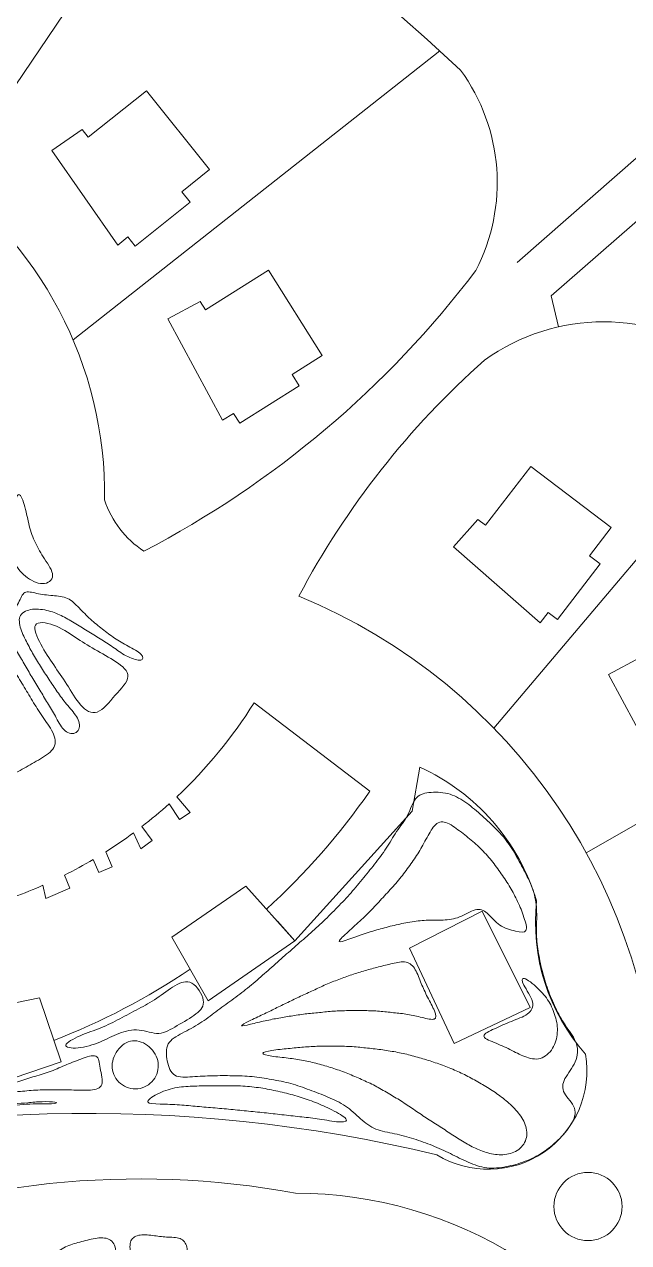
# Model space of a CAD drawing. Header units: inches. Extents: x 36 to 79.2, y 17.3 to 55.9.
# Drawn here: x 56.56 to 64.77, y 30.96 to 47.51 of the extents above; entities that cross this region are included whole.
import ezdxf

# ---------------------------------------------------------------- set-up
doc = ezdxf.new("R2010")
doc.units = ezdxf.units.IN
for name, color, linetype, lineweight in [('01_ORIGINAL_CAD', 7, 'CONTINUOUS', 20), ('02_APPROVED_PDF_OUTLINES', 7, 'CONTINUOUS', 15), ('04_APPROVED_PERIMETER', 7, 'CONTINUOUS', 15), ('10_EXTENSION_MASSES', 7, 'CONTINUOUS', 15)]:
    doc.layers.add(name, color=color, linetype=linetype, lineweight=lineweight)

msp = doc.modelspace()

# ---------------------------------------------------------------- linework, layer by layer
at = {"layer": '01_ORIGINAL_CAD'}
for points in [[(63.257, 44.272), (68.329, 48.719), (68.329, 49.231), (68.73, 49.6), (69.33, 49.6), (71.442, 51.512), (71.442, 50.696), (69.711, 49.177), (69.725, 48.651), (69.304, 48.218), (68.761, 48.218), (63.72, 43.82), (63.817, 43.397)], [(55.552, 45.371), (58.647, 49.945)], [(62.206, 47.145), (57.223, 43.22)], [(66.604, 42.276), (62.941, 37.945)], [(69.006, 38.995), (64.196, 36.253)], [(58.528, 36.918), (58.67, 36.704), (58.814, 36.799), (58.632, 37.014)], [(58.043, 36.524), (58.141, 36.305), (58.295, 36.419), (58.155, 36.608)], [(57.496, 36.162), (57.572, 35.985), (57.754, 36.063), (57.668, 36.267)], [(56.812, 35.811), (56.853, 35.634), (57.179, 35.773), (57.105, 35.949)], [(58.564, 35.106), (59.058, 34.241), (60.235, 35.059), (59.57, 35.799), (58.564, 35.106)]]:
    msp.add_lwpolyline(points, dxfattribs=at)
for points in [[(57.426, 45.973), (58.218, 46.601), (59.075, 45.534), (58.699, 45.232), (58.811, 45.092), (58.066, 44.493), (57.966, 44.618), (57.83, 44.508), (56.934, 45.791), (57.343, 46.076)], [(59.019, 43.63), (59.878, 44.165), (60.608, 43.006), (60.2, 42.749), (60.296, 42.598), (59.487, 42.088), (59.402, 42.222), (59.254, 42.129), (58.511, 43.505), (58.949, 43.742)], [(62.827, 40.702), (63.445, 41.502), (64.534, 40.672), (64.241, 40.288), (64.384, 40.18), (63.804, 39.42), (63.677, 39.516), (63.571, 39.377), (62.394, 40.407), (62.722, 40.782)], [(65.006, 38.799), (65.865, 39.334), (66.595, 38.175), (66.187, 37.918), (66.283, 37.767), (65.474, 37.257), (65.389, 37.391), (65.242, 37.298), (64.498, 38.674), (64.936, 38.911)], [(61.796, 34.957), (62.78, 35.461), (63.435, 34.152), (62.399, 33.663)], [(55.549, 34.034), (56.763, 34.283), (57.058, 33.412), (55.766, 32.976)]]:
    msp.add_lwpolyline(points, close=True, dxfattribs=at)
for points in [[(50.14, 46.014, -0.546754), (57.65, 41.045, 0.171391), (58.184, 40.351, 0.171391)], [(60.29, 39.74, -0.089338), (62.813, 42.944, -0.322066), (66.051, 42.944, -0.030946), (69.111, 38.833, -0.044664), (70.78, 33.554, -0.301674), (68.967, 31.144, -0.082145), (65.591, 31.078)], [(60.29, 39.74, -0.300089), (65.18, 32.538)], [(59.849, 35.488, 0.057164), (61.253, 37.088), (59.681, 38.289, -0.064319), (58.632, 37.014, -0.064319)], [(59.998, 35.322), (60.235, 35.059), (61.831, 36.816), (61.933, 37.418, -0.214593), (63.522, 35.602, 0.212382), (64.188, 33.517, -0.642649), (62.166, 32.15, 0.132984), (51.615, 31.858, -0.471407), (50.913, 32.245)], [(58.528, 36.918, -0.018836), (58.155, 36.608, -0.018836)], [(58.043, 36.524, -0.017658), (57.668, 36.267, -0.017658)], [(57.496, 36.162, -0.017305), (57.105, 35.949, -0.017305)], [(56.812, 35.811, -0.016254), (56.423, 35.655, -0.016254)], [(56.959, 33.703, 0.056142), (58.811, 34.673)], [(53.65, 30.945, -0.14301), (60.243, 31.63, -0.286424), (65.36, 28.431), (66.481, 23.89, -0.272091), (64.9, 18.954), (63.661, 17.533)]]:
    msp.add_lwpolyline(points, format="xyb", dxfattribs=at)
msp.add_circle((64.22, 31.448), 0.463, dxfattribs=at)
for centre, radius, start, end in [((40.939, 23.771), 31.601, 47.0054, 64.8874), ((60.387, 45.356), 2.599, 332.6099, 36.0186), ((51.961, 52.291), 13.465, 297.5281, 322.8549)]:
    msp.add_arc(centre, radius, start, end, dxfattribs=at)
at = {"layer": '02_APPROVED_PDF_OUTLINES'}
for points, knots in [([(56.484, 41.12), (56.457, 41.119), (56.434, 41.031), (56.415, 40.944), (56.395, 40.857), (56.379, 40.77), (56.365, 40.686), (56.35, 40.602), (56.337, 40.522), (56.345, 40.441), (56.352, 40.36), (56.38, 40.279), (56.418, 40.205), (56.456, 40.132), (56.504, 40.066), (56.573, 40.01), (56.642, 39.955), (56.732, 39.909), (56.807, 39.909), (56.882, 39.909), (56.943, 39.955), (56.943, 40.02), (56.944, 40.084), (56.884, 40.168), (56.834, 40.244), (56.784, 40.32), (56.743, 40.39), (56.709, 40.463), (56.675, 40.536), (56.647, 40.612), (56.626, 40.694), (56.605, 40.776), (56.59, 40.864), (56.567, 40.95), (56.543, 41.036), (56.512, 41.121), (56.484, 41.12)], [0, 0, 0, 0, 0.083333, 0.083333, 0.083333, 0.166667, 0.166667, 0.166667, 0.25, 0.25, 0.25, 0.333333, 0.333333, 0.333333, 0.416667, 0.416667, 0.416667, 0.5, 0.5, 0.5, 0.583333, 0.583333, 0.583333, 0.666667, 0.666667, 0.666667, 0.75, 0.75, 0.75, 0.833333, 0.833333, 0.833333, 0.916667, 0.916667, 0.916667, 1, 1, 1, 1]), ([(56.566, 39.788), (56.604, 39.808), (56.661, 39.791), (56.728, 39.777), (56.795, 39.763), (56.872, 39.753), (56.944, 39.746), (57.016, 39.74), (57.085, 39.736), (57.144, 39.709), (57.204, 39.681), (57.253, 39.63), (57.303, 39.579), (57.354, 39.527), (57.405, 39.475), (57.457, 39.427), (57.51, 39.378), (57.565, 39.334), (57.62, 39.291), (57.674, 39.248), (57.729, 39.207), (57.786, 39.169), (57.844, 39.131), (57.904, 39.095), (57.97, 39.059), (58.036, 39.023), (58.109, 38.986), (58.144, 38.949), (58.18, 38.913), (58.178, 38.876), (58.142, 38.869), (58.105, 38.861), (58.032, 38.884), (57.966, 38.917), (57.9, 38.949), (57.841, 38.993), (57.783, 39.033), (57.725, 39.073), (57.669, 39.111), (57.611, 39.147), (57.554, 39.184), (57.495, 39.22), (57.436, 39.256), (57.377, 39.292), (57.318, 39.327), (57.259, 39.363), (57.2, 39.398), (57.141, 39.434), (57.081, 39.464), (57.021, 39.495), (56.958, 39.52), (56.889, 39.539), (56.819, 39.557), (56.742, 39.567), (56.671, 39.56), (56.6, 39.552), (56.535, 39.526), (56.507, 39.478), (56.48, 39.431), (56.49, 39.361), (56.511, 39.294), (56.533, 39.227), (56.566, 39.162), (56.599, 39.099), (56.631, 39.037), (56.663, 38.977), (56.697, 38.918), (56.731, 38.859), (56.768, 38.801), (56.806, 38.743), (56.843, 38.685), (56.882, 38.627), (56.92, 38.569), (56.958, 38.512), (56.996, 38.454), (57.036, 38.398), (57.076, 38.342), (57.118, 38.287), (57.166, 38.231), (57.214, 38.175), (57.268, 38.118), (57.292, 38.058), (57.317, 37.997), (57.313, 37.933), (57.279, 37.9), (57.246, 37.866), (57.182, 37.863), (57.132, 37.896), (57.081, 37.928), (57.043, 37.995), (57.007, 38.06), (56.971, 38.124), (56.937, 38.185), (56.902, 38.244), (56.867, 38.303), (56.83, 38.361), (56.795, 38.419), (56.759, 38.478), (56.724, 38.537), (56.689, 38.596), (56.653, 38.656), (56.618, 38.715), (56.583, 38.774), (56.549, 38.833), (56.515, 38.892), (56.479, 38.952), (56.444, 39.011), (56.406, 39.072), (56.369, 39.133), (56.332, 39.194), (56.295, 39.255), (56.292, 39.31), (56.289, 39.366), (56.32, 39.414), (56.359, 39.47), (56.399, 39.525), (56.446, 39.587), (56.478, 39.648), (56.511, 39.708), (56.528, 39.767), (56.566, 39.788)], [0, 0, 0, 0, 0.025, 0.025, 0.025, 0.05, 0.05, 0.05, 0.075, 0.075, 0.075, 0.1, 0.1, 0.1, 0.125, 0.125, 0.125, 0.15, 0.15, 0.15, 0.175, 0.175, 0.175, 0.2, 0.2, 0.2, 0.225, 0.225, 0.225, 0.25, 0.25, 0.25, 0.275, 0.275, 0.275, 0.3, 0.3, 0.3, 0.325, 0.325, 0.325, 0.35, 0.35, 0.35, 0.375, 0.375, 0.375, 0.4, 0.4, 0.4, 0.425, 0.425, 0.425, 0.45, 0.45, 0.45, 0.475, 0.475, 0.475, 0.5, 0.5, 0.5, 0.525, 0.525, 0.525, 0.55, 0.55, 0.55, 0.575, 0.575, 0.575, 0.6, 0.6, 0.6, 0.625, 0.625, 0.625, 0.65, 0.65, 0.65, 0.675, 0.675, 0.675, 0.7, 0.7, 0.7, 0.725, 0.725, 0.725, 0.75, 0.75, 0.75, 0.775, 0.775, 0.775, 0.8, 0.8, 0.8, 0.825, 0.825, 0.825, 0.85, 0.85, 0.85, 0.875, 0.875, 0.875, 0.9, 0.9, 0.9, 0.925, 0.925, 0.925, 0.95, 0.95, 0.95, 0.975, 0.975, 0.975, 1, 1, 1, 1]), ([(56.711, 39.347), (56.742, 39.397), (56.853, 39.384), (56.957, 39.345), (57.061, 39.307), (57.159, 39.241), (57.249, 39.182), (57.34, 39.122), (57.423, 39.069), (57.517, 39.015), (57.61, 38.961), (57.714, 38.906), (57.804, 38.847), (57.894, 38.787), (57.971, 38.723), (57.967, 38.648), (57.963, 38.573), (57.878, 38.487), (57.795, 38.392), (57.711, 38.297), (57.63, 38.193), (57.55, 38.165), (57.47, 38.136), (57.393, 38.184), (57.324, 38.262), (57.255, 38.339), (57.195, 38.447), (57.136, 38.541), (57.077, 38.636), (57.018, 38.717), (56.958, 38.804), (56.898, 38.891), (56.837, 38.984), (56.783, 39.086), (56.728, 39.187), (56.68, 39.298), (56.711, 39.347)], [0, 0, 0, 0, 0.083333, 0.083333, 0.083333, 0.166667, 0.166667, 0.166667, 0.25, 0.25, 0.25, 0.333333, 0.333333, 0.333333, 0.416667, 0.416667, 0.416667, 0.5, 0.5, 0.5, 0.583333, 0.583333, 0.583333, 0.666667, 0.666667, 0.666667, 0.75, 0.75, 0.75, 0.833333, 0.833333, 0.833333, 0.916667, 0.916667, 0.916667, 1, 1, 1, 1]), ([(53.826, 37.449), (53.843, 37.492), (53.913, 37.502), (53.992, 37.491), (54.071, 37.48), (54.16, 37.449), (54.241, 37.416), (54.322, 37.384), (54.395, 37.35), (54.467, 37.312), (54.539, 37.273), (54.61, 37.23), (54.683, 37.192), (54.756, 37.153), (54.831, 37.118), (54.91, 37.091), (54.988, 37.064), (55.07, 37.044), (55.153, 37.037), (55.236, 37.03), (55.321, 37.036), (55.403, 37.053), (55.484, 37.069), (55.563, 37.097), (55.636, 37.137), (55.71, 37.177), (55.778, 37.229), (55.839, 37.288), (55.901, 37.348), (55.956, 37.415), (56.001, 37.486), (56.047, 37.557), (56.084, 37.631), (56.112, 37.708), (56.141, 37.786), (56.16, 37.866), (56.173, 37.95), (56.185, 38.034), (56.19, 38.121), (56.185, 38.206), (56.18, 38.29), (56.164, 38.373), (56.142, 38.452), (56.12, 38.531), (56.092, 38.607), (56.073, 38.693), (56.054, 38.778), (56.044, 38.873), (56.058, 38.955), (56.072, 39.037), (56.111, 39.107), (56.155, 39.111), (56.199, 39.114), (56.249, 39.051), (56.293, 38.978), (56.337, 38.905), (56.376, 38.821), (56.416, 38.745), (56.457, 38.669), (56.498, 38.599), (56.541, 38.529), (56.583, 38.459), (56.626, 38.388), (56.669, 38.317), (56.712, 38.247), (56.755, 38.176), (56.804, 38.105), (56.854, 38.034), (56.91, 37.962), (56.944, 37.889), (56.979, 37.817), (56.992, 37.745), (56.96, 37.684), (56.929, 37.623), (56.853, 37.574), (56.778, 37.529), (56.703, 37.484), (56.628, 37.443), (56.555, 37.402), (56.482, 37.362), (56.411, 37.322), (56.339, 37.283), (56.266, 37.245), (56.192, 37.208), (56.117, 37.173), (56.043, 37.137), (55.968, 37.103), (55.892, 37.07), (55.817, 37.036), (55.741, 37.004), (55.665, 36.974), (55.588, 36.944), (55.511, 36.916), (55.433, 36.89), (55.355, 36.864), (55.276, 36.839), (55.197, 36.816), (55.118, 36.793), (55.038, 36.771), (54.959, 36.75), (54.88, 36.73), (54.8, 36.712), (54.718, 36.693), (54.636, 36.675), (54.552, 36.656), (54.467, 36.639), (54.382, 36.622), (54.298, 36.607), (54.236, 36.63), (54.174, 36.653), (54.136, 36.715), (54.103, 36.787), (54.071, 36.859), (54.044, 36.942), (54.008, 37.021), (53.972, 37.101), (53.926, 37.177), (53.885, 37.253), (53.844, 37.329), (53.809, 37.406), (53.826, 37.449)], [0, 0, 0, 0, 0.025, 0.025, 0.025, 0.05, 0.05, 0.05, 0.075, 0.075, 0.075, 0.1, 0.1, 0.1, 0.125, 0.125, 0.125, 0.15, 0.15, 0.15, 0.175, 0.175, 0.175, 0.2, 0.2, 0.2, 0.225, 0.225, 0.225, 0.25, 0.25, 0.25, 0.275, 0.275, 0.275, 0.3, 0.3, 0.3, 0.325, 0.325, 0.325, 0.35, 0.35, 0.35, 0.375, 0.375, 0.375, 0.4, 0.4, 0.4, 0.425, 0.425, 0.425, 0.45, 0.45, 0.45, 0.475, 0.475, 0.475, 0.5, 0.5, 0.5, 0.525, 0.525, 0.525, 0.55, 0.55, 0.55, 0.575, 0.575, 0.575, 0.6, 0.6, 0.6, 0.625, 0.625, 0.625, 0.65, 0.65, 0.65, 0.675, 0.675, 0.675, 0.7, 0.7, 0.7, 0.725, 0.725, 0.725, 0.75, 0.75, 0.75, 0.775, 0.775, 0.775, 0.8, 0.8, 0.8, 0.825, 0.825, 0.825, 0.85, 0.85, 0.85, 0.875, 0.875, 0.875, 0.9, 0.9, 0.9, 0.925, 0.925, 0.925, 0.95, 0.95, 0.95, 0.975, 0.975, 0.975, 1, 1, 1, 1]), ([(60.837, 35.046), (60.832, 35.06), (60.882, 35.108), (60.94, 35.16), (60.997, 35.213), (61.062, 35.272), (61.12, 35.325), (61.178, 35.379), (61.23, 35.429), (61.281, 35.482), (61.332, 35.535), (61.382, 35.591), (61.434, 35.647), (61.486, 35.703), (61.539, 35.759), (61.59, 35.816), (61.64, 35.873), (61.686, 35.931), (61.731, 35.991), (61.776, 36.05), (61.819, 36.11), (61.86, 36.171), (61.901, 36.231), (61.941, 36.292), (61.977, 36.358), (62.014, 36.425), (62.049, 36.497), (62.088, 36.558), (62.126, 36.619), (62.17, 36.668), (62.224, 36.674), (62.278, 36.68), (62.343, 36.643), (62.406, 36.6), (62.468, 36.557), (62.53, 36.509), (62.589, 36.461), (62.648, 36.413), (62.704, 36.365), (62.757, 36.313), (62.81, 36.261), (62.86, 36.205), (62.908, 36.147), (62.955, 36.088), (63, 36.029), (63.042, 35.968), (63.085, 35.907), (63.124, 35.845), (63.161, 35.782), (63.198, 35.72), (63.233, 35.658), (63.264, 35.59), (63.296, 35.522), (63.325, 35.449), (63.35, 35.376), (63.374, 35.303), (63.394, 35.231), (63.376, 35.198), (63.358, 35.166), (63.303, 35.173), (63.234, 35.189), (63.166, 35.204), (63.084, 35.228), (63.022, 35.27), (62.959, 35.312), (62.915, 35.371), (62.868, 35.416), (62.821, 35.461), (62.77, 35.492), (62.709, 35.483), (62.647, 35.473), (62.575, 35.424), (62.502, 35.392), (62.429, 35.36), (62.355, 35.345), (62.28, 35.34), (62.204, 35.335), (62.127, 35.34), (62.051, 35.338), (61.975, 35.335), (61.901, 35.326), (61.828, 35.315), (61.755, 35.303), (61.682, 35.29), (61.611, 35.273), (61.54, 35.257), (61.469, 35.238), (61.401, 35.219), (61.332, 35.2), (61.264, 35.182), (61.191, 35.157), (61.118, 35.133), (61.041, 35.103), (60.971, 35.078), (60.902, 35.053), (60.842, 35.033), (60.837, 35.046)], [0, 0, 0, 0, 0.03125, 0.03125, 0.03125, 0.0625, 0.0625, 0.0625, 0.09375, 0.09375, 0.09375, 0.125, 0.125, 0.125, 0.15625, 0.15625, 0.15625, 0.1875, 0.1875, 0.1875, 0.21875, 0.21875, 0.21875, 0.25, 0.25, 0.25, 0.28125, 0.28125, 0.28125, 0.3125, 0.3125, 0.3125, 0.34375, 0.34375, 0.34375, 0.375, 0.375, 0.375, 0.40625, 0.40625, 0.40625, 0.4375, 0.4375, 0.4375, 0.46875, 0.46875, 0.46875, 0.5, 0.5, 0.5, 0.53125, 0.53125, 0.53125, 0.5625, 0.5625, 0.5625, 0.59375, 0.59375, 0.59375, 0.625, 0.625, 0.625, 0.65625, 0.65625, 0.65625, 0.6875, 0.6875, 0.6875, 0.71875, 0.71875, 0.71875, 0.75, 0.75, 0.75, 0.78125, 0.78125, 0.78125, 0.8125, 0.8125, 0.8125, 0.84375, 0.84375, 0.84375, 0.875, 0.875, 0.875, 0.90625, 0.90625, 0.90625, 0.9375, 0.9375, 0.9375, 0.96875, 0.96875, 0.96875, 1, 1, 1, 1]), ([(48.305, 35.543), (48.351, 35.554), (48.41, 35.534), (48.465, 35.506), (48.519, 35.477), (48.569, 35.439), (48.618, 35.403), (48.667, 35.368), (48.715, 35.335), (48.764, 35.298), (48.812, 35.26), (48.861, 35.218), (48.909, 35.189), (48.958, 35.159), (49.008, 35.142), (49.058, 35.151), (49.108, 35.159), (49.158, 35.193), (49.207, 35.229), (49.256, 35.265), (49.303, 35.304), (49.349, 35.349), (49.395, 35.395), (49.438, 35.446), (49.485, 35.471), (49.531, 35.495), (49.58, 35.492), (49.594, 35.465), (49.609, 35.438), (49.588, 35.387), (49.555, 35.336), (49.522, 35.286), (49.477, 35.236), (49.445, 35.182), (49.413, 35.128), (49.394, 35.071), (49.386, 35.013), (49.378, 34.956), (49.382, 34.899), (49.408, 34.851), (49.433, 34.803), (49.48, 34.763), (49.529, 34.725), (49.577, 34.687), (49.628, 34.652), (49.675, 34.613), (49.722, 34.573), (49.765, 34.531), (49.809, 34.487), (49.852, 34.443), (49.895, 34.398), (49.939, 34.354), (49.983, 34.31), (50.027, 34.266), (50.069, 34.221), (50.111, 34.177), (50.151, 34.131), (50.191, 34.084), (50.23, 34.038), (50.27, 33.992), (50.308, 33.945), (50.347, 33.899), (50.384, 33.852), (50.421, 33.804), (50.458, 33.757), (50.495, 33.709), (50.53, 33.661), (50.565, 33.612), (50.6, 33.564), (50.633, 33.514), (50.667, 33.465), (50.699, 33.415), (50.731, 33.365), (50.762, 33.315), (50.792, 33.264), (50.822, 33.213), (50.851, 33.162), (50.88, 33.11), (50.909, 33.059), (50.938, 33.007), (50.967, 32.955), (50.996, 32.904), (51.025, 32.853), (51.054, 32.801), (51.086, 32.751), (51.118, 32.701), (51.153, 32.652), (51.193, 32.605), (51.233, 32.559), (51.277, 32.514), (51.325, 32.477), (51.373, 32.439), (51.425, 32.409), (51.48, 32.39), (51.536, 32.37), (51.595, 32.36), (51.654, 32.361), (51.713, 32.362), (51.772, 32.374), (51.828, 32.393), (51.884, 32.411), (51.938, 32.436), (51.991, 32.461), (52.045, 32.486), (52.098, 32.51), (52.151, 32.534), (52.205, 32.558), (52.259, 32.58), (52.314, 32.602), (52.368, 32.624), (52.423, 32.644), (52.478, 32.662), (52.534, 32.68), (52.59, 32.697), (52.647, 32.712), (52.703, 32.728), (52.761, 32.742), (52.818, 32.756), (52.875, 32.77), (52.932, 32.783), (52.99, 32.795), (53.048, 32.807), (53.106, 32.818), (53.165, 32.828), (53.223, 32.838), (53.282, 32.847), (53.341, 32.855), (53.401, 32.864), (53.46, 32.872), (53.519, 32.88), (53.578, 32.889), (53.637, 32.896), (53.697, 32.903), (53.757, 32.91), (53.817, 32.916), (53.876, 32.923), (53.936, 32.93), (53.995, 32.937), (54.055, 32.943), (54.116, 32.948), (54.177, 32.95), (54.239, 32.949), (54.302, 32.947), (54.367, 32.942), (54.427, 32.947), (54.487, 32.952), (54.543, 32.967), (54.59, 32.998), (54.638, 33.03), (54.677, 33.077), (54.707, 33.131), (54.737, 33.184), (54.757, 33.243), (54.784, 33.298), (54.81, 33.353), (54.843, 33.404), (54.883, 33.423), (54.922, 33.442), (54.97, 33.429), (54.985, 33.392), (55, 33.356), (54.983, 33.297), (54.97, 33.235), (54.957, 33.174), (54.948, 33.111), (54.953, 33.05), (54.958, 32.989), (54.977, 32.929), (55.009, 32.884), (55.042, 32.839), (55.088, 32.808), (55.143, 32.794), (55.199, 32.78), (55.264, 32.783), (55.328, 32.785), (55.392, 32.787), (55.455, 32.788), (55.517, 32.789), (55.579, 32.789), (55.64, 32.789), (55.701, 32.793), (55.761, 32.796), (55.821, 32.804), (55.881, 32.809), (55.942, 32.814), (56.003, 32.816), (56.063, 32.82), (56.124, 32.825), (56.184, 32.832), (56.244, 32.836), (56.305, 32.84), (56.367, 32.841), (56.427, 32.844), (56.487, 32.847), (56.546, 32.852), (56.607, 32.858), (56.668, 32.864), (56.731, 32.87), (56.799, 32.872), (56.867, 32.874), (56.94, 32.871), (56.974, 32.866), (57.008, 32.86), (57.003, 32.851), (56.963, 32.847), (56.923, 32.843), (56.848, 32.844), (56.78, 32.843), (56.711, 32.842), (56.648, 32.841), (56.587, 32.836), (56.527, 32.831), (56.468, 32.824), (56.408, 32.82), (56.348, 32.816), (56.287, 32.815), (56.226, 32.811), (56.165, 32.807), (56.105, 32.8), (56.045, 32.795), (55.985, 32.789), (55.924, 32.786), (55.864, 32.78), (55.803, 32.775), (55.743, 32.769), (55.683, 32.763), (55.623, 32.757), (55.563, 32.752), (55.503, 32.746), (55.443, 32.741), (55.382, 32.736), (55.322, 32.73), (55.262, 32.725), (55.202, 32.719), (55.142, 32.713), (55.082, 32.707), (55.022, 32.701), (54.962, 32.694), (54.903, 32.688), (54.843, 32.68), (54.784, 32.672), (54.725, 32.664), (54.666, 32.655), (54.607, 32.647), (54.548, 32.638), (54.489, 32.629), (54.43, 32.621), (54.371, 32.612), (54.311, 32.604), (54.252, 32.595), (54.193, 32.586), (54.135, 32.577), (54.076, 32.567), (54.017, 32.557), (53.959, 32.547), (53.9, 32.537), (53.842, 32.527), (53.783, 32.517), (53.725, 32.506), (53.666, 32.496), (53.608, 32.484), (53.55, 32.472), (53.492, 32.461), (53.435, 32.449), (53.377, 32.437), (53.319, 32.424), (53.262, 32.411), (53.205, 32.397), (53.148, 32.382), (53.091, 32.368), (53.034, 32.353), (52.977, 32.339), (52.92, 32.324), (52.863, 32.309), (52.806, 32.294), (52.75, 32.278), (52.694, 32.262), (52.637, 32.245), (52.581, 32.229), (52.525, 32.213), (52.468, 32.196), (52.412, 32.179), (52.356, 32.162), (52.3, 32.145), (52.244, 32.128), (52.188, 32.111), (52.132, 32.094), (52.076, 32.076), (52.02, 32.059), (51.964, 32.041), (51.908, 32.024), (51.853, 32.006), (51.797, 31.989), (51.742, 31.97), (51.686, 31.951), (51.63, 31.932), (51.573, 31.913), (51.515, 31.904), (51.456, 31.896), (51.395, 31.898), (51.338, 31.913), (51.28, 31.928), (51.226, 31.957), (51.18, 31.994), (51.134, 32.032), (51.097, 32.077), (51.071, 32.129), (51.045, 32.181), (51.03, 32.238), (51.014, 32.295), (50.998, 32.352), (50.979, 32.408), (50.957, 32.462), (50.935, 32.516), (50.909, 32.569), (50.883, 32.622), (50.856, 32.675), (50.83, 32.728), (50.803, 32.78), (50.777, 32.833), (50.75, 32.886), (50.721, 32.937), (50.693, 32.989), (50.662, 33.04), (50.632, 33.091), (50.601, 33.141), (50.571, 33.192), (50.54, 33.242), (50.509, 33.293), (50.477, 33.343), (50.445, 33.393), (50.413, 33.443), (50.38, 33.492), (50.345, 33.541), (50.311, 33.59), (50.275, 33.638), (50.238, 33.685), (50.202, 33.733), (50.164, 33.78), (50.126, 33.827), (50.088, 33.874), (50.048, 33.92), (50.009, 33.966), (49.969, 34.012), (49.93, 34.058), (49.889, 34.105), (49.849, 34.151), (49.809, 34.197), (49.766, 34.241), (49.723, 34.285), (49.678, 34.328), (49.633, 34.369), (49.587, 34.409), (49.541, 34.449), (49.496, 34.49), (49.451, 34.531), (49.406, 34.574), (49.361, 34.615), (49.316, 34.655), (49.269, 34.694), (49.222, 34.732), (49.175, 34.77), (49.128, 34.807), (49.081, 34.845), (49.034, 34.882), (48.986, 34.918), (48.938, 34.953), (48.89, 34.989), (48.841, 35.023), (48.792, 35.057), (48.743, 35.09), (48.693, 35.123), (48.644, 35.155), (48.595, 35.186), (48.545, 35.218), (48.492, 35.247), (48.438, 35.277), (48.381, 35.305), (48.33, 35.339), (48.28, 35.372), (48.237, 35.411), (48.232, 35.451), (48.227, 35.491), (48.26, 35.532), (48.305, 35.543)], [0, 0, 0, 0, 0.007812, 0.007812, 0.007812, 0.015625, 0.015625, 0.015625, 0.023438, 0.023438, 0.023438, 0.03125, 0.03125, 0.03125, 0.039062, 0.039062, 0.039062, 0.046875, 0.046875, 0.046875, 0.054688, 0.054688, 0.054688, 0.0625, 0.0625, 0.0625, 0.070312, 0.070312, 0.070312, 0.078125, 0.078125, 0.078125, 0.085938, 0.085938, 0.085938, 0.09375, 0.09375, 0.09375, 0.101562, 0.101562, 0.101562, 0.109375, 0.109375, 0.109375, 0.117188, 0.117188, 0.117188, 0.125, 0.125, 0.125, 0.132812, 0.132812, 0.132812, 0.140625, 0.140625, 0.140625, 0.148438, 0.148438, 0.148438, 0.15625, 0.15625, 0.15625, 0.164062, 0.164062, 0.164062, 0.171875, 0.171875, 0.171875, 0.179688, 0.179688, 0.179688, 0.1875, 0.1875, 0.1875, 0.195312, 0.195312, 0.195312, 0.203125, 0.203125, 0.203125, 0.210938, 0.210938, 0.210938, 0.21875, 0.21875, 0.21875, 0.226562, 0.226562, 0.226562, 0.234375, 0.234375, 0.234375, 0.242188, 0.242188, 0.242188, 0.25, 0.25, 0.25, 0.257812, 0.257812, 0.257812, 0.265625, 0.265625, 0.265625, 0.273438, 0.273438, 0.273438, 0.28125, 0.28125, 0.28125, 0.289062, 0.289062, 0.289062, 0.296875, 0.296875, 0.296875, 0.304688, 0.304688, 0.304688, 0.3125, 0.3125, 0.3125, 0.320312, 0.320312, 0.320312, 0.328125, 0.328125, 0.328125, 0.335938, 0.335938, 0.335938, 0.34375, 0.34375, 0.34375, 0.351562, 0.351562, 0.351562, 0.359375, 0.359375, 0.359375, 0.367188, 0.367188, 0.367188, 0.375, 0.375, 0.375, 0.382812, 0.382812, 0.382812, 0.390625, 0.390625, 0.390625, 0.398438, 0.398438, 0.398438, 0.40625, 0.40625, 0.40625, 0.414062, 0.414062, 0.414062, 0.421875, 0.421875, 0.421875, 0.429688, 0.429688, 0.429688, 0.4375, 0.4375, 0.4375, 0.445312, 0.445312, 0.445312, 0.453125, 0.453125, 0.453125, 0.460938, 0.460938, 0.460938, 0.46875, 0.46875, 0.46875, 0.476562, 0.476562, 0.476562, 0.484375, 0.484375, 0.484375, 0.492188, 0.492188, 0.492188, 0.5, 0.5, 0.5, 0.507812, 0.507812, 0.507812, 0.515625, 0.515625, 0.515625, 0.523438, 0.523438, 0.523438, 0.53125, 0.53125, 0.53125, 0.539062, 0.539062, 0.539062, 0.546875, 0.546875, 0.546875, 0.554688, 0.554688, 0.554688, 0.5625, 0.5625, 0.5625, 0.570312, 0.570312, 0.570312, 0.578125, 0.578125, 0.578125, 0.585938, 0.585938, 0.585938, 0.59375, 0.59375, 0.59375, 0.601562, 0.601562, 0.601562, 0.609375, 0.609375, 0.609375, 0.617188, 0.617188, 0.617188, 0.625, 0.625, 0.625, 0.632812, 0.632812, 0.632812, 0.640625, 0.640625, 0.640625, 0.648438, 0.648438, 0.648438, 0.65625, 0.65625, 0.65625, 0.664062, 0.664062, 0.664062, 0.671875, 0.671875, 0.671875, 0.679688, 0.679688, 0.679688, 0.6875, 0.6875, 0.6875, 0.695312, 0.695312, 0.695312, 0.703125, 0.703125, 0.703125, 0.710938, 0.710938, 0.710938, 0.71875, 0.71875, 0.71875, 0.726562, 0.726562, 0.726562, 0.734375, 0.734375, 0.734375, 0.742188, 0.742188, 0.742188, 0.75, 0.75, 0.75, 0.757812, 0.757812, 0.757812, 0.765625, 0.765625, 0.765625, 0.773438, 0.773438, 0.773438, 0.78125, 0.78125, 0.78125, 0.789062, 0.789062, 0.789062, 0.796875, 0.796875, 0.796875, 0.804688, 0.804688, 0.804688, 0.8125, 0.8125, 0.8125, 0.820312, 0.820312, 0.820312, 0.828125, 0.828125, 0.828125, 0.835938, 0.835938, 0.835938, 0.84375, 0.84375, 0.84375, 0.851562, 0.851562, 0.851562, 0.859375, 0.859375, 0.859375, 0.867188, 0.867188, 0.867188, 0.875, 0.875, 0.875, 0.882812, 0.882812, 0.882812, 0.890625, 0.890625, 0.890625, 0.898438, 0.898438, 0.898438, 0.90625, 0.90625, 0.90625, 0.914062, 0.914062, 0.914062, 0.921875, 0.921875, 0.921875, 0.929688, 0.929688, 0.929688, 0.9375, 0.9375, 0.9375, 0.945312, 0.945312, 0.945312, 0.953125, 0.953125, 0.953125, 0.960938, 0.960938, 0.960938, 0.96875, 0.96875, 0.96875, 0.976562, 0.976562, 0.976562, 0.984375, 0.984375, 0.984375, 0.992188, 0.992188, 0.992188, 1, 1, 1, 1]), ([(59.512, 33.904), (59.509, 33.912), (59.559, 33.939), (59.617, 33.968), (59.675, 33.997), (59.741, 34.028), (59.801, 34.056), (59.861, 34.085), (59.916, 34.111), (59.972, 34.139), (60.027, 34.166), (60.084, 34.193), (60.141, 34.221), (60.198, 34.249), (60.255, 34.277), (60.312, 34.303), (60.37, 34.33), (60.427, 34.356), (60.485, 34.383), (60.542, 34.409), (60.599, 34.437), (60.657, 34.462), (60.715, 34.487), (60.774, 34.51), (60.833, 34.532), (60.892, 34.555), (60.951, 34.576), (61.011, 34.597), (61.07, 34.617), (61.131, 34.635), (61.191, 34.653), (61.251, 34.67), (61.312, 34.687), (61.373, 34.702), (61.435, 34.718), (61.498, 34.733), (61.562, 34.748), (61.627, 34.764), (61.694, 34.78), (61.747, 34.769), (61.8, 34.757), (61.841, 34.718), (61.873, 34.664), (61.905, 34.61), (61.928, 34.541), (61.954, 34.478), (61.979, 34.414), (62.007, 34.356), (62.039, 34.292), (62.072, 34.229), (62.11, 34.161), (62.132, 34.105), (62.155, 34.049), (62.161, 34.006), (62.131, 33.994), (62.1, 33.981), (62.032, 34), (61.965, 34.016), (61.899, 34.033), (61.833, 34.047), (61.769, 34.058), (61.704, 34.068), (61.641, 34.075), (61.578, 34.081), (61.514, 34.088), (61.45, 34.096), (61.384, 34.101), (61.319, 34.105), (61.253, 34.108), (61.187, 34.109), (61.12, 34.11), (61.053, 34.11), (60.986, 34.109), (60.919, 34.108), (60.852, 34.108), (60.787, 34.103), (60.722, 34.099), (60.658, 34.092), (60.593, 34.085), (60.528, 34.079), (60.463, 34.074), (60.399, 34.067), (60.335, 34.059), (60.271, 34.049), (60.208, 34.039), (60.144, 34.029), (60.081, 34.019), (60.02, 34.008), (59.958, 33.997), (59.897, 33.985), (59.832, 33.971), (59.766, 33.956), (59.696, 33.938), (59.633, 33.924), (59.57, 33.909), (59.515, 33.897), (59.512, 33.904)], [0, 0, 0, 0, 0.03125, 0.03125, 0.03125, 0.0625, 0.0625, 0.0625, 0.09375, 0.09375, 0.09375, 0.125, 0.125, 0.125, 0.15625, 0.15625, 0.15625, 0.1875, 0.1875, 0.1875, 0.21875, 0.21875, 0.21875, 0.25, 0.25, 0.25, 0.28125, 0.28125, 0.28125, 0.3125, 0.3125, 0.3125, 0.34375, 0.34375, 0.34375, 0.375, 0.375, 0.375, 0.40625, 0.40625, 0.40625, 0.4375, 0.4375, 0.4375, 0.46875, 0.46875, 0.46875, 0.5, 0.5, 0.5, 0.53125, 0.53125, 0.53125, 0.5625, 0.5625, 0.5625, 0.59375, 0.59375, 0.59375, 0.625, 0.625, 0.625, 0.65625, 0.65625, 0.65625, 0.6875, 0.6875, 0.6875, 0.71875, 0.71875, 0.71875, 0.75, 0.75, 0.75, 0.78125, 0.78125, 0.78125, 0.8125, 0.8125, 0.8125, 0.84375, 0.84375, 0.84375, 0.875, 0.875, 0.875, 0.90625, 0.90625, 0.90625, 0.9375, 0.9375, 0.9375, 0.96875, 0.96875, 0.96875, 1, 1, 1, 1]), ([(57.122, 33.641), (57.128, 33.674), (57.224, 33.727), (57.319, 33.768), (57.415, 33.81), (57.51, 33.839), (57.599, 33.875), (57.688, 33.911), (57.771, 33.954), (57.855, 33.998), (57.94, 34.043), (58.026, 34.088), (58.11, 34.133), (58.194, 34.178), (58.276, 34.222), (58.359, 34.277), (58.441, 34.333), (58.524, 34.4), (58.604, 34.447), (58.685, 34.494), (58.762, 34.521), (58.835, 34.482), (58.908, 34.442), (58.977, 34.334), (58.991, 34.253), (59.004, 34.172), (58.963, 34.117), (58.892, 34.063), (58.822, 34.009), (58.724, 33.956), (58.636, 33.905), (58.548, 33.854), (58.471, 33.804), (58.387, 33.8), (58.303, 33.795), (58.211, 33.836), (58.119, 33.845), (58.026, 33.855), (57.932, 33.833), (57.845, 33.8), (57.758, 33.766), (57.678, 33.721), (57.585, 33.682), (57.491, 33.644), (57.385, 33.612), (57.291, 33.603), (57.197, 33.594), (57.115, 33.608), (57.122, 33.641)], [0, 0, 0, 0, 0.0625, 0.0625, 0.0625, 0.125, 0.125, 0.125, 0.1875, 0.1875, 0.1875, 0.25, 0.25, 0.25, 0.3125, 0.3125, 0.3125, 0.375, 0.375, 0.375, 0.4375, 0.4375, 0.4375, 0.5, 0.5, 0.5, 0.5625, 0.5625, 0.5625, 0.625, 0.625, 0.625, 0.6875, 0.6875, 0.6875, 0.75, 0.75, 0.75, 0.8125, 0.8125, 0.8125, 0.875, 0.875, 0.875, 0.9375, 0.9375, 0.9375, 1, 1, 1, 1]), ([(62.804, 33.766), (62.805, 33.797), (62.878, 33.829), (62.951, 33.863), (63.025, 33.897), (63.099, 33.932), (63.178, 33.963), (63.257, 33.995), (63.34, 34.022), (63.396, 34.063), (63.452, 34.104), (63.482, 34.158), (63.464, 34.23), (63.446, 34.302), (63.381, 34.391), (63.348, 34.455), (63.316, 34.519), (63.316, 34.556), (63.356, 34.545), (63.395, 34.534), (63.473, 34.474), (63.535, 34.414), (63.598, 34.355), (63.647, 34.297), (63.686, 34.234), (63.724, 34.17), (63.754, 34.102), (63.775, 34.031), (63.796, 33.96), (63.808, 33.885), (63.803, 33.81), (63.799, 33.736), (63.778, 33.661), (63.738, 33.597), (63.698, 33.532), (63.638, 33.478), (63.571, 33.459), (63.504, 33.441), (63.43, 33.457), (63.361, 33.484), (63.291, 33.51), (63.228, 33.547), (63.159, 33.581), (63.09, 33.615), (63.016, 33.646), (62.944, 33.676), (62.872, 33.706), (62.803, 33.736), (62.804, 33.766)], [0, 0, 0, 0, 0.0625, 0.0625, 0.0625, 0.125, 0.125, 0.125, 0.1875, 0.1875, 0.1875, 0.25, 0.25, 0.25, 0.3125, 0.3125, 0.3125, 0.375, 0.375, 0.375, 0.4375, 0.4375, 0.4375, 0.5, 0.5, 0.5, 0.5625, 0.5625, 0.5625, 0.625, 0.625, 0.625, 0.6875, 0.6875, 0.6875, 0.75, 0.75, 0.75, 0.8125, 0.8125, 0.8125, 0.875, 0.875, 0.875, 0.9375, 0.9375, 0.9375, 1, 1, 1, 1]), ([(58.029, 33.699), (57.951, 33.69), (57.877, 33.638), (57.826, 33.569), (57.775, 33.499), (57.747, 33.413), (57.753, 33.331), (57.76, 33.249), (57.802, 33.171), (57.866, 33.118), (57.931, 33.066), (58.018, 33.038), (58.101, 33.047), (58.184, 33.056), (58.262, 33.101), (58.314, 33.167), (58.365, 33.232), (58.388, 33.318), (58.377, 33.4), (58.366, 33.482), (58.32, 33.56), (58.256, 33.616), (58.191, 33.673), (58.108, 33.707), (58.029, 33.699)], [0, 0, 0, 0, 0.125, 0.125, 0.125, 0.25, 0.25, 0.25, 0.375, 0.375, 0.375, 0.5, 0.5, 0.5, 0.625, 0.625, 0.625, 0.75, 0.75, 0.75, 0.875, 0.875, 0.875, 1, 1, 1, 1]), ([(59.799, 33.529), (59.799, 33.543), (59.857, 33.557), (59.925, 33.568), (59.994, 33.579), (60.073, 33.587), (60.146, 33.594), (60.219, 33.601), (60.286, 33.608), (60.354, 33.613), (60.423, 33.619), (60.492, 33.623), (60.563, 33.625), (60.634, 33.627), (60.706, 33.627), (60.778, 33.627), (60.849, 33.626), (60.92, 33.625), (60.99, 33.621), (61.06, 33.617), (61.129, 33.61), (61.198, 33.603), (61.267, 33.595), (61.335, 33.588), (61.404, 33.579), (61.472, 33.57), (61.54, 33.559), (61.607, 33.547), (61.673, 33.534), (61.74, 33.52), (61.805, 33.503), (61.871, 33.486), (61.936, 33.468), (62, 33.448), (62.065, 33.429), (62.129, 33.408), (62.193, 33.385), (62.256, 33.363), (62.319, 33.338), (62.381, 33.312), (62.444, 33.286), (62.505, 33.259), (62.566, 33.228), (62.626, 33.197), (62.685, 33.164), (62.744, 33.129), (62.802, 33.095), (62.861, 33.06), (62.918, 33.023), (62.975, 32.986), (63.031, 32.946), (63.086, 32.902), (63.14, 32.859), (63.193, 32.81), (63.24, 32.758), (63.288, 32.705), (63.33, 32.648), (63.357, 32.584), (63.384, 32.52), (63.396, 32.45), (63.383, 32.386), (63.37, 32.322), (63.332, 32.264), (63.279, 32.224), (63.226, 32.183), (63.158, 32.161), (63.09, 32.154), (63.021, 32.146), (62.951, 32.154), (62.885, 32.17), (62.818, 32.186), (62.755, 32.211), (62.693, 32.239), (62.632, 32.267), (62.572, 32.299), (62.514, 32.334), (62.455, 32.369), (62.398, 32.407), (62.341, 32.445), (62.284, 32.483), (62.227, 32.52), (62.17, 32.557), (62.112, 32.594), (62.055, 32.63), (61.998, 32.668), (61.941, 32.705), (61.884, 32.744), (61.827, 32.783), (61.771, 32.821), (61.714, 32.859), (61.656, 32.895), (61.598, 32.931), (61.54, 32.966), (61.481, 33), (61.422, 33.034), (61.363, 33.068), (61.303, 33.099), (61.242, 33.13), (61.181, 33.158), (61.119, 33.185), (61.057, 33.212), (60.995, 33.239), (60.932, 33.263), (60.87, 33.287), (60.806, 33.31), (60.742, 33.33), (60.677, 33.351), (60.612, 33.37), (60.547, 33.387), (60.481, 33.404), (60.415, 33.419), (60.349, 33.432), (60.283, 33.445), (60.217, 33.455), (60.145, 33.464), (60.072, 33.473), (59.993, 33.48), (59.925, 33.491), (59.857, 33.501), (59.799, 33.515), (59.799, 33.529)], [0, 0, 0, 0, 0.025, 0.025, 0.025, 0.05, 0.05, 0.05, 0.075, 0.075, 0.075, 0.1, 0.1, 0.1, 0.125, 0.125, 0.125, 0.15, 0.15, 0.15, 0.175, 0.175, 0.175, 0.2, 0.2, 0.2, 0.225, 0.225, 0.225, 0.25, 0.25, 0.25, 0.275, 0.275, 0.275, 0.3, 0.3, 0.3, 0.325, 0.325, 0.325, 0.35, 0.35, 0.35, 0.375, 0.375, 0.375, 0.4, 0.4, 0.4, 0.425, 0.425, 0.425, 0.45, 0.45, 0.45, 0.475, 0.475, 0.475, 0.5, 0.5, 0.5, 0.525, 0.525, 0.525, 0.55, 0.55, 0.55, 0.575, 0.575, 0.575, 0.6, 0.6, 0.6, 0.625, 0.625, 0.625, 0.65, 0.65, 0.65, 0.675, 0.675, 0.675, 0.7, 0.7, 0.7, 0.725, 0.725, 0.725, 0.75, 0.75, 0.75, 0.775, 0.775, 0.775, 0.8, 0.8, 0.8, 0.825, 0.825, 0.825, 0.85, 0.85, 0.85, 0.875, 0.875, 0.875, 0.9, 0.9, 0.9, 0.925, 0.925, 0.925, 0.95, 0.95, 0.95, 0.975, 0.975, 0.975, 1, 1, 1, 1]), ([(56.056, 32.995), (56.057, 33.005), (56.136, 33.032), (56.216, 33.059), (56.296, 33.086), (56.378, 33.112), (56.454, 33.137), (56.53, 33.162), (56.601, 33.186), (56.675, 33.208), (56.749, 33.23), (56.825, 33.25), (56.898, 33.276), (56.97, 33.302), (57.038, 33.334), (57.108, 33.364), (57.178, 33.394), (57.25, 33.422), (57.327, 33.45), (57.405, 33.479), (57.489, 33.509), (57.531, 33.491), (57.574, 33.472), (57.576, 33.405), (57.59, 33.327), (57.604, 33.248), (57.629, 33.158), (57.611, 33.105), (57.594, 33.052), (57.533, 33.036), (57.456, 33.03), (57.38, 33.024), (57.287, 33.029), (57.201, 33.031), (57.115, 33.033), (57.037, 33.032), (56.956, 33.032), (56.875, 33.032), (56.791, 33.033), (56.712, 33.028), (56.633, 33.024), (56.558, 33.015), (56.475, 33.009), (56.392, 33.003), (56.302, 33.001), (56.218, 32.996), (56.134, 32.991), (56.056, 32.984), (56.056, 32.995)], [0, 0, 0, 0, 0.0625, 0.0625, 0.0625, 0.125, 0.125, 0.125, 0.1875, 0.1875, 0.1875, 0.25, 0.25, 0.25, 0.3125, 0.3125, 0.3125, 0.375, 0.375, 0.375, 0.4375, 0.4375, 0.4375, 0.5, 0.5, 0.5, 0.5625, 0.5625, 0.5625, 0.625, 0.625, 0.625, 0.6875, 0.6875, 0.6875, 0.75, 0.75, 0.75, 0.8125, 0.8125, 0.8125, 0.875, 0.875, 0.875, 0.9375, 0.9375, 0.9375, 1, 1, 1, 1]), ([(58.236, 32.868), (58.229, 32.892), (58.293, 32.938), (58.366, 32.976), (58.44, 33.013), (58.523, 33.041), (58.604, 33.058), (58.685, 33.074), (58.763, 33.08), (58.844, 33.083), (58.925, 33.086), (59.009, 33.087), (59.092, 33.088), (59.176, 33.088), (59.26, 33.089), (59.344, 33.088), (59.427, 33.088), (59.51, 33.086), (59.591, 33.08), (59.672, 33.073), (59.752, 33.062), (59.831, 33.049), (59.909, 33.035), (59.987, 33.018), (60.065, 33), (60.142, 32.982), (60.219, 32.962), (60.294, 32.939), (60.369, 32.916), (60.441, 32.89), (60.515, 32.861), (60.588, 32.832), (60.661, 32.8), (60.74, 32.76), (60.82, 32.72), (60.905, 32.671), (60.93, 32.64), (60.956, 32.608), (60.922, 32.594), (60.856, 32.596), (60.789, 32.597), (60.692, 32.616), (60.604, 32.63), (60.517, 32.644), (60.44, 32.653), (60.361, 32.662), (60.282, 32.67), (60.202, 32.679), (60.121, 32.688), (60.041, 32.697), (59.96, 32.706), (59.879, 32.715), (59.799, 32.724), (59.718, 32.732), (59.638, 32.74), (59.557, 32.748), (59.477, 32.757), (59.396, 32.765), (59.315, 32.772), (59.234, 32.78), (59.152, 32.787), (59.071, 32.794), (58.989, 32.8), (58.909, 32.807), (58.83, 32.815), (58.752, 32.823), (58.667, 32.829), (58.582, 32.834), (58.49, 32.838), (58.406, 32.84), (58.321, 32.842), (58.243, 32.844), (58.236, 32.868)], [0, 0, 0, 0, 0.041667, 0.041667, 0.041667, 0.083333, 0.083333, 0.083333, 0.125, 0.125, 0.125, 0.166667, 0.166667, 0.166667, 0.208333, 0.208333, 0.208333, 0.25, 0.25, 0.25, 0.291667, 0.291667, 0.291667, 0.333333, 0.333333, 0.333333, 0.375, 0.375, 0.375, 0.416667, 0.416667, 0.416667, 0.458333, 0.458333, 0.458333, 0.5, 0.5, 0.5, 0.541667, 0.541667, 0.541667, 0.583333, 0.583333, 0.583333, 0.625, 0.625, 0.625, 0.666667, 0.666667, 0.666667, 0.708333, 0.708333, 0.708333, 0.75, 0.75, 0.75, 0.791667, 0.791667, 0.791667, 0.833333, 0.833333, 0.833333, 0.875, 0.875, 0.875, 0.916667, 0.916667, 0.916667, 0.958333, 0.958333, 0.958333, 1, 1, 1, 1])]:
    msp.add_open_spline(points, degree=3, knots=knots, dxfattribs=at)
at = {"layer": '04_APPROVED_PERIMETER'}
msp.add_open_spline([(62.313, 37.057), (62.398, 37.036), (62.472, 36.995), (62.545, 36.945), (62.618, 36.896), (62.688, 36.838), (62.756, 36.778), (62.824, 36.718), (62.889, 36.657), (62.952, 36.594), (63.015, 36.531), (63.076, 36.465), (63.128, 36.394), (63.181, 36.322), (63.225, 36.245), (63.269, 36.166), (63.312, 36.088), (63.355, 36.009), (63.395, 35.928), (63.434, 35.848), (63.47, 35.765), (63.492, 35.68), (63.514, 35.594), (63.522, 35.506), (63.523, 35.417), (63.524, 35.327), (63.518, 35.237), (63.521, 35.148), (63.523, 35.059), (63.534, 34.97), (63.549, 34.882), (63.564, 34.794), (63.582, 34.706), (63.605, 34.62), (63.628, 34.533), (63.655, 34.449), (63.686, 34.365), (63.718, 34.281), (63.753, 34.199), (63.792, 34.119), (63.832, 34.038), (63.877, 33.961), (63.928, 33.886), (63.979, 33.811), (64.036, 33.739), (64.062, 33.66), (64.088, 33.581), (64.082, 33.496), (64.046, 33.414), (64.01, 33.333), (63.944, 33.255), (63.907, 33.185), (63.871, 33.115), (63.865, 33.052), (63.9, 32.988), (63.935, 32.923), (64.011, 32.857), (64.036, 32.785), (64.06, 32.714), (64.034, 32.637), (63.988, 32.562), (63.943, 32.487), (63.879, 32.414), (63.812, 32.349), (63.746, 32.285), (63.677, 32.23), (63.603, 32.182), (63.529, 32.134), (63.449, 32.094), (63.365, 32.062), (63.282, 32.029), (63.196, 32.006), (63.107, 31.99), (63.019, 31.973), (62.929, 31.964), (62.843, 31.974), (62.757, 31.984), (62.674, 32.014), (62.593, 32.049), (62.511, 32.085), (62.431, 32.126), (62.35, 32.166), (62.269, 32.205), (62.187, 32.242), (62.105, 32.276), (62.022, 32.309), (61.938, 32.34), (61.853, 32.367), (61.768, 32.394), (61.681, 32.419), (61.592, 32.437), (61.504, 32.456), (61.414, 32.468), (61.337, 32.5), (61.259, 32.532), (61.193, 32.583), (61.128, 32.641), (61.062, 32.699), (60.997, 32.763), (60.924, 32.813), (60.85, 32.863), (60.768, 32.9), (60.686, 32.934), (60.603, 32.969), (60.519, 33.001), (60.435, 33.032), (60.351, 33.064), (60.267, 33.094), (60.181, 33.118), (60.096, 33.141), (60.007, 33.158), (59.919, 33.174), (59.831, 33.19), (59.743, 33.205), (59.654, 33.213), (59.565, 33.222), (59.476, 33.223), (59.387, 33.225), (59.298, 33.226), (59.209, 33.226), (59.118, 33.224), (59.028, 33.222), (58.934, 33.217), (58.844, 33.211), (58.753, 33.204), (58.664, 33.196), (58.606, 33.231), (58.547, 33.265), (58.518, 33.343), (58.501, 33.425), (58.485, 33.507), (58.48, 33.593), (58.515, 33.657), (58.551, 33.72), (58.626, 33.761), (58.706, 33.803), (58.785, 33.846), (58.868, 33.889), (58.945, 33.938), (59.021, 33.987), (59.092, 34.041), (59.163, 34.094), (59.235, 34.147), (59.307, 34.2), (59.379, 34.253), (59.452, 34.305), (59.524, 34.359), (59.593, 34.415), (59.663, 34.471), (59.73, 34.53), (59.797, 34.589), (59.864, 34.648), (59.931, 34.708), (59.998, 34.767), (60.065, 34.826), (60.132, 34.886), (60.2, 34.945), (60.267, 35.003), (60.335, 35.062), (60.402, 35.121), (60.469, 35.181), (60.536, 35.24), (60.601, 35.302), (60.666, 35.363), (60.729, 35.426), (60.792, 35.49), (60.855, 35.554), (60.917, 35.618), (60.977, 35.684), (61.036, 35.751), (61.093, 35.82), (61.15, 35.889), (61.207, 35.958), (61.264, 36.028), (61.319, 36.098), (61.375, 36.168), (61.428, 36.24), (61.476, 36.314), (61.525, 36.389), (61.569, 36.466), (61.619, 36.54), (61.67, 36.615), (61.727, 36.686), (61.768, 36.765), (61.809, 36.845), (61.835, 36.932), (61.877, 36.986), (61.92, 37.04), (61.98, 37.061), (62.057, 37.07), (62.135, 37.08), (62.229, 37.078), (62.313, 37.057)], degree=3, knots=[0, 0, 0, 0, 0.015625, 0.015625, 0.015625, 0.03125, 0.03125, 0.03125, 0.046875, 0.046875, 0.046875, 0.0625, 0.0625, 0.0625, 0.078125, 0.078125, 0.078125, 0.09375, 0.09375, 0.09375, 0.109375, 0.109375, 0.109375, 0.125, 0.125, 0.125, 0.140625, 0.140625, 0.140625, 0.15625, 0.15625, 0.15625, 0.171875, 0.171875, 0.171875, 0.1875, 0.1875, 0.1875, 0.203125, 0.203125, 0.203125, 0.21875, 0.21875, 0.21875, 0.234375, 0.234375, 0.234375, 0.25, 0.25, 0.25, 0.265625, 0.265625, 0.265625, 0.28125, 0.28125, 0.28125, 0.296875, 0.296875, 0.296875, 0.3125, 0.3125, 0.3125, 0.328125, 0.328125, 0.328125, 0.34375, 0.34375, 0.34375, 0.359375, 0.359375, 0.359375, 0.375, 0.375, 0.375, 0.390625, 0.390625, 0.390625, 0.40625, 0.40625, 0.40625, 0.421875, 0.421875, 0.421875, 0.4375, 0.4375, 0.4375, 0.453125, 0.453125, 0.453125, 0.46875, 0.46875, 0.46875, 0.484375, 0.484375, 0.484375, 0.5, 0.5, 0.5, 0.515625, 0.515625, 0.515625, 0.53125, 0.53125, 0.53125, 0.546875, 0.546875, 0.546875, 0.5625, 0.5625, 0.5625, 0.578125, 0.578125, 0.578125, 0.59375, 0.59375, 0.59375, 0.609375, 0.609375, 0.609375, 0.625, 0.625, 0.625, 0.640625, 0.640625, 0.640625, 0.65625, 0.65625, 0.65625, 0.671875, 0.671875, 0.671875, 0.6875, 0.6875, 0.6875, 0.703125, 0.703125, 0.703125, 0.71875, 0.71875, 0.71875, 0.734375, 0.734375, 0.734375, 0.75, 0.75, 0.75, 0.765625, 0.765625, 0.765625, 0.78125, 0.78125, 0.78125, 0.796875, 0.796875, 0.796875, 0.8125, 0.8125, 0.8125, 0.828125, 0.828125, 0.828125, 0.84375, 0.84375, 0.84375, 0.859375, 0.859375, 0.859375, 0.875, 0.875, 0.875, 0.890625, 0.890625, 0.890625, 0.90625, 0.90625, 0.90625, 0.921875, 0.921875, 0.921875, 0.9375, 0.9375, 0.9375, 0.953125, 0.953125, 0.953125, 0.96875, 0.96875, 0.96875, 0.984375, 0.984375, 0.984375, 1, 1, 1, 1], dxfattribs=at)
at = {"layer": '10_EXTENSION_MASSES'}
for points, knots in [([(56.905, 30.425), (56.89, 30.493), (56.884, 30.563), (56.897, 30.63), (56.911, 30.697), (56.944, 30.76), (56.992, 30.81), (57.039, 30.859), (57.101, 30.894), (57.165, 30.92), (57.228, 30.945), (57.295, 30.961), (57.364, 30.979), (57.433, 30.996), (57.505, 31.015), (57.573, 31.021), (57.642, 31.026), (57.707, 31.017), (57.747, 30.977), (57.788, 30.937), (57.803, 30.867), (57.814, 30.795), (57.825, 30.724), (57.832, 30.651), (57.842, 30.581), (57.852, 30.511), (57.865, 30.443), (57.876, 30.374), (57.888, 30.305), (57.898, 30.236), (57.907, 30.167), (57.916, 30.097), (57.924, 30.027), (57.931, 29.958), (57.939, 29.888), (57.946, 29.818), (57.954, 29.749), (57.962, 29.679), (57.97, 29.61), (57.978, 29.54), (57.985, 29.47), (57.993, 29.401), (58, 29.331), (58.006, 29.261), (58.012, 29.192), (58.016, 29.122), (58.02, 29.052), (58.024, 28.981), (58.028, 28.912), (58.031, 28.842), (58.034, 28.772), (58.039, 28.703), (58.043, 28.634), (58.049, 28.566), (58.056, 28.49), (58.064, 28.415), (58.073, 28.333), (58.058, 28.272), (58.044, 28.212), (58.005, 28.172), (57.963, 28.184), (57.922, 28.196), (57.878, 28.26), (57.846, 28.327), (57.814, 28.394), (57.794, 28.465), (57.769, 28.531), (57.744, 28.596), (57.714, 28.657), (57.684, 28.719), (57.654, 28.781), (57.626, 28.844), (57.598, 28.908), (57.57, 28.972), (57.542, 29.035), (57.511, 29.098), (57.48, 29.16), (57.445, 29.221), (57.416, 29.284), (57.386, 29.348), (57.363, 29.413), (57.336, 29.477), (57.309, 29.541), (57.279, 29.603), (57.247, 29.666), (57.216, 29.728), (57.183, 29.789), (57.15, 29.851), (57.118, 29.913), (57.086, 29.975), (57.056, 30.038), (57.026, 30.101), (56.998, 30.164), (56.971, 30.229), (56.945, 30.293), (56.92, 30.358), (56.905, 30.425)], [0, 0, 0, 0, 0.03125, 0.03125, 0.03125, 0.0625, 0.0625, 0.0625, 0.09375, 0.09375, 0.09375, 0.125, 0.125, 0.125, 0.15625, 0.15625, 0.15625, 0.1875, 0.1875, 0.1875, 0.21875, 0.21875, 0.21875, 0.25, 0.25, 0.25, 0.28125, 0.28125, 0.28125, 0.3125, 0.3125, 0.3125, 0.34375, 0.34375, 0.34375, 0.375, 0.375, 0.375, 0.40625, 0.40625, 0.40625, 0.4375, 0.4375, 0.4375, 0.46875, 0.46875, 0.46875, 0.5, 0.5, 0.5, 0.53125, 0.53125, 0.53125, 0.5625, 0.5625, 0.5625, 0.59375, 0.59375, 0.59375, 0.625, 0.625, 0.625, 0.65625, 0.65625, 0.65625, 0.6875, 0.6875, 0.6875, 0.71875, 0.71875, 0.71875, 0.75, 0.75, 0.75, 0.78125, 0.78125, 0.78125, 0.8125, 0.8125, 0.8125, 0.84375, 0.84375, 0.84375, 0.875, 0.875, 0.875, 0.90625, 0.90625, 0.90625, 0.9375, 0.9375, 0.9375, 0.96875, 0.96875, 0.96875, 1, 1, 1, 1]), ([(58.002, 30.964), (58.016, 31.013), (58.058, 31.045), (58.113, 31.057), (58.168, 31.069), (58.237, 31.062), (58.302, 31.054), (58.367, 31.046), (58.428, 31.036), (58.493, 31.033), (58.557, 31.029), (58.625, 31.031), (58.675, 31.012), (58.724, 30.992), (58.757, 30.951), (58.768, 30.897), (58.779, 30.842), (58.769, 30.774), (58.759, 30.709), (58.75, 30.645), (58.74, 30.584), (58.733, 30.523), (58.725, 30.462), (58.719, 30.401), (58.713, 30.34), (58.707, 30.279), (58.701, 30.217), (58.693, 30.156), (58.686, 30.095), (58.678, 30.034), (58.671, 29.972), (58.664, 29.911), (58.658, 29.85), (58.652, 29.788), (58.645, 29.727), (58.638, 29.666), (58.632, 29.605), (58.626, 29.543), (58.621, 29.482), (58.615, 29.42), (58.609, 29.359), (58.601, 29.298), (58.594, 29.237), (58.587, 29.175), (58.579, 29.114), (58.573, 29.053), (58.566, 28.992), (58.562, 28.93), (58.556, 28.868), (58.55, 28.807), (58.542, 28.746), (58.536, 28.685), (58.529, 28.624), (58.523, 28.562), (58.516, 28.501), (58.509, 28.439), (58.502, 28.378), (58.495, 28.317), (58.488, 28.257), (58.483, 28.196), (58.479, 28.134), (58.475, 28.071), (58.473, 28.007), (58.463, 27.941), (58.453, 27.875), (58.436, 27.807), (58.404, 27.777), (58.372, 27.747), (58.325, 27.755), (58.299, 27.795), (58.272, 27.834), (58.266, 27.906), (58.264, 27.974), (58.262, 28.042), (58.264, 28.106), (58.264, 28.169), (58.264, 28.232), (58.262, 28.293), (58.26, 28.355), (58.258, 28.417), (58.256, 28.48), (58.254, 28.542), (58.251, 28.605), (58.248, 28.667), (58.244, 28.729), (58.239, 28.792), (58.235, 28.854), (58.23, 28.916), (58.226, 28.979), (58.222, 29.041), (58.218, 29.104), (58.213, 29.166), (58.209, 29.228), (58.204, 29.291), (58.2, 29.353), (58.194, 29.415), (58.187, 29.477), (58.181, 29.539), (58.174, 29.601), (58.167, 29.664), (58.16, 29.726), (58.153, 29.788), (58.146, 29.85), (58.139, 29.912), (58.133, 29.974), (58.126, 30.036), (58.118, 30.098), (58.111, 30.16), (58.102, 30.222), (58.093, 30.284), (58.083, 30.346), (58.074, 30.408), (58.065, 30.469), (58.056, 30.53), (58.046, 30.592), (58.035, 30.654), (58.023, 30.717), (58.011, 30.782), (57.998, 30.847), (57.987, 30.914), (58.002, 30.964)], [0, 0, 0, 0, 0.025, 0.025, 0.025, 0.05, 0.05, 0.05, 0.075, 0.075, 0.075, 0.1, 0.1, 0.1, 0.125, 0.125, 0.125, 0.15, 0.15, 0.15, 0.175, 0.175, 0.175, 0.2, 0.2, 0.2, 0.225, 0.225, 0.225, 0.25, 0.25, 0.25, 0.275, 0.275, 0.275, 0.3, 0.3, 0.3, 0.325, 0.325, 0.325, 0.35, 0.35, 0.35, 0.375, 0.375, 0.375, 0.4, 0.4, 0.4, 0.425, 0.425, 0.425, 0.45, 0.45, 0.45, 0.475, 0.475, 0.475, 0.5, 0.5, 0.5, 0.525, 0.525, 0.525, 0.55, 0.55, 0.55, 0.575, 0.575, 0.575, 0.6, 0.6, 0.6, 0.625, 0.625, 0.625, 0.65, 0.65, 0.65, 0.675, 0.675, 0.675, 0.7, 0.7, 0.7, 0.725, 0.725, 0.725, 0.75, 0.75, 0.75, 0.775, 0.775, 0.775, 0.8, 0.8, 0.8, 0.825, 0.825, 0.825, 0.85, 0.85, 0.85, 0.875, 0.875, 0.875, 0.9, 0.9, 0.9, 0.925, 0.925, 0.925, 0.95, 0.95, 0.95, 0.975, 0.975, 0.975, 1, 1, 1, 1])]:
    msp.add_open_spline(points, degree=3, knots=knots, dxfattribs=at)

doc.saveas('drawing.dxf')
